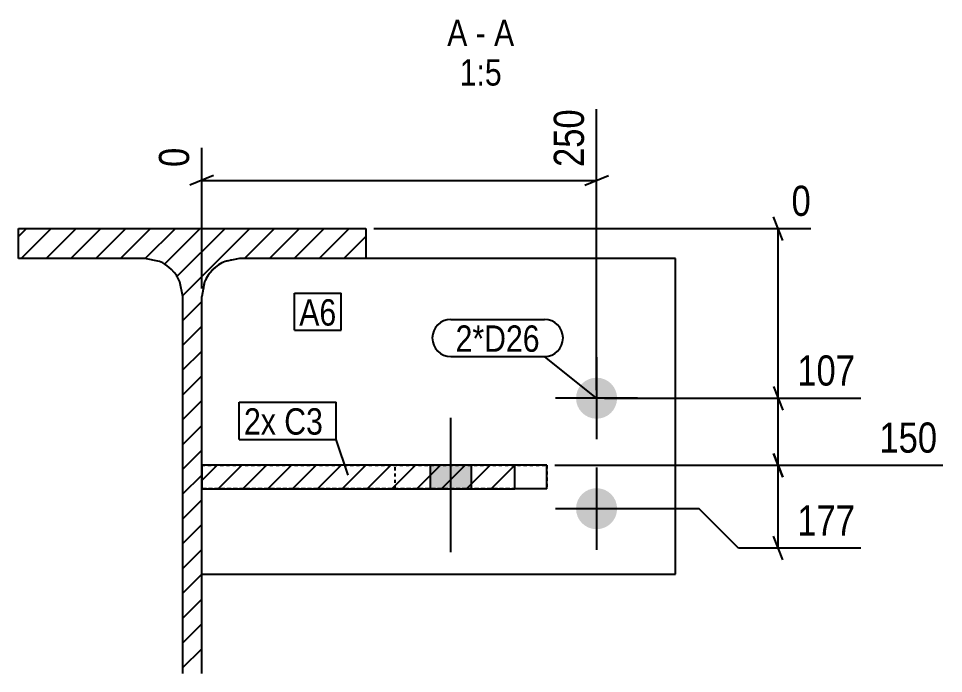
# Model space of a CAD drawing. Header units: millimetres. Extents: x 78 to 81758, y 20 to 5254.
# Drawn here: x 74532 to 75118, y 20 to 435 of the extents above; entities that cross this region are included whole.
import ezdxf

# ---------------------------------------------------------------- set-up
doc = ezdxf.new("R2010")
doc.units = ezdxf.units.MM
doc.linetypes.add('DXK_LINE_DOT2', pattern=[3.9198, 1.9599, -1.9599])
for name, color, linetype in [('MÅLSÆTNING', 7, 'Continuous'), ('STÅL', 7, 'Continuous'), ('TEKST', 7, 'Continuous')]:
    doc.layers.add(name, color=color, linetype=linetype)
doc.styles.add('Arial Narrow', font='ARIALN.TTF', dxfattribs={"height": 0.2})

msp = doc.modelspace()

# ---------------------------------------------------------------- hatches: boundary and pattern name
at = {"layer": 'STÅL', "linetype": 'Continuous'}
h = msp.add_hatch(dxfattribs=at)
h.set_pattern_fill('', scale=3.5, style=0, pattern_type=0)
h.set_pattern_definition([(45, (74648.276, 20), (-7.85772, 7.85772), [])])
h.paths.add_polyline_path([(74636.28, 20), (74648.28, 20), (74648.28, 258.91), (74650.1, 268.09), (74655.31, 275.88), (74663.09, 281.08), (74672.28, 282.91), (74752.28, 282.91), (74752.28, 301.91), (74532.28, 301.91), (74532.28, 282.91), (74612.28, 282.91), (74621.46, 281.08), (74629.25, 275.88), (74634.45, 268.09), (74636.28, 258.91)])
for points in [[(74898.28, 181.41, -1), (74898.28, 207.41, -1)], [(74792.82, 136.91), (74818.82, 136.91), (74818.82, 151.91), (74792.82, 151.91)], [(74898.28, 111.41, -1), (74898.28, 137.41, -1)]]:
    msp.add_hatch(color=96, dxfattribs=at).paths.add_polyline_path(points)
h = msp.add_hatch(dxfattribs=at)
h.set_pattern_fill('', scale=3.5, style=0, pattern_type=0)
h.set_pattern_definition([(45, (74846.551, 151.912), (-7.8577, 7.8577), [])])
h.paths.add_polyline_path([(74846.55, 136.91), (74846.55, 151.91), (74648.28, 151.91), (74648.28, 136.91)])

# ---------------------------------------------------------------- linework, layer by layer
at = {"layer": 'MÅLSÆTNING', "color": 7, "linetype": 'Continuous'}
for p, q in [((74898.28, 199.41), (74898.28, 377.46)), ((74648.28, 263.91), (74648.28, 353.08)), ((74655.78, 335.4), (74640.78, 329.4)), ((74890.78, 329.4), (74905.78, 335.4)), ((74648.28, 332.4), (74898.28, 332.4)), ((75016.23, 294.41), (75010.23, 309.41)), ((74757.28, 301.91), (75033.92, 301.91)), ((75013.23, 194.41), (75013.23, 301.91)), ((75010.23, 201.91), (75016.23, 186.91)), ((75010.23, 201.91), (75016.23, 186.91)), ((74903.28, 194.41), (75065.58, 194.41)), ((74903.28, 194.41), (75065.58, 194.41)), ((75013.23, 151.91), (75013.23, 194.41)), ((75016.23, 144.41), (75010.23, 159.41)), ((75010.23, 159.41), (75016.23, 144.41)), ((74871.84, 151.91), (75117.58, 151.91)), ((74871.84, 151.91), (75117.58, 151.91)), ((75013.23, 99.41), (75013.23, 151.91)), ((74963.23, 124.41), (74903.28, 124.41)), ((74988.23, 99.41), (74963.23, 124.41)), ((75016.23, 91.91), (75010.23, 106.91)), ((75065.58, 99.41), (74988.23, 99.41))]:
    msp.add_line(p, q, dxfattribs=at)
at = {"layer": 'STÅL', "color": 2, "linetype": 'Continuous'}
for p, q in [((74532.28, 282.91), (74532.28, 301.91)), ((74532.28, 301.91), (74752.28, 301.91)), ((74752.28, 301.91), (74752.28, 282.91)), ((74612.28, 282.91), (74532.28, 282.91)), ((74621.46, 281.08), (74612.28, 282.91)), ((74672.28, 282.91), (74663.09, 281.08)), ((74752.28, 282.91), (74672.28, 282.91)), ((74636.28, 258.91), (74634.45, 268.09)), ((74650.1, 268.09), (74648.28, 258.91)), ((74636.28, 20), (74636.28, 258.91)), ((74648.28, 20), (74648.28, 258.91))]:
    msp.add_line(p, q, dxfattribs=at)
at = {"layer": 'STÅL', "color": 30, "linetype": 'DXK_LINE_DOT2'}
for p, q in [((74672.28, 282.91), (74663.09, 281.08)), ((74752.28, 282.91), (74672.28, 282.91)), ((74650.1, 268.09), (74648.28, 258.91)), ((74648.28, 82.91), (74648.28, 258.91)), ((74846.55, 151.91), (74648.28, 151.91)), ((74648.28, 151.91), (74866.84, 151.91)), ((74770.78, 136.91), (74770.78, 151.91)), ((74866.84, 151.91), (74866.84, 136.91)), ((74846.55, 136.91), (74648.28, 136.91)), ((74866.84, 136.91), (74648.28, 136.91)), ((74770.78, 136.91), (74770.78, 136.91))]:
    msp.add_line(p, q, dxfattribs=at)
at = {"layer": 'STÅL', "color": 4, "linetype": 'Continuous'}
for p, q in [((74948.28, 282.91), (74752.28, 282.91)), ((74948.28, 82.91), (74948.28, 282.91)), ((74846.55, 151.91), (74648.28, 151.91)), ((74648.28, 151.91), (74648.28, 136.91)), ((74866.84, 151.91), (74846.55, 151.91)), ((74846.55, 136.91), (74846.55, 151.91)), ((74866.84, 136.91), (74866.84, 151.91)), ((74648.28, 136.91), (74846.55, 136.91)), ((74866.84, 136.91), (74846.55, 136.91)), ((74648.28, 82.91), (74948.28, 82.91))]:
    msp.add_line(p, q, dxfattribs=at)
at = {"layer": 'STÅL', "color": 96, "linetype": 'Continuous'}
for p, q in [((74898.28, 220.41), (74898.28, 168.41)), ((74924.28, 194.41), (74872.28, 194.41)), ((74805.82, 181.91), (74805.82, 96.91)), ((74792.82, 151.91), (74792.82, 136.91)), ((74818.82, 151.91), (74818.82, 136.91)), ((74898.28, 150.41), (74898.28, 98.41)), ((74924.28, 124.41), (74872.28, 124.41))]:
    msp.add_line(p, q, dxfattribs=at)
at = {"layer": 'STÅL', "color": 96, "linetype": 'DXK_LINE_DOT2'}
for p, q in [((74805.82, 181.91), (74805.82, 96.91)), ((74792.82, 151.91), (74792.82, 136.91)), ((74818.82, 151.91), (74818.82, 136.91))]:
    msp.add_line(p, q, dxfattribs=at)
at = {"layer": 'STÅL', "color": 2, "linetype": 'Continuous'}
for centre, start, end in [((74612.28, 258.91), 22.5, 67.5), ((74672.28, 258.91), 112.5, 157.5)]:
    msp.add_arc(centre, 24, start, end, dxfattribs=at)
at = {"layer": 'STÅL', "color": 30, "linetype": 'DXK_LINE_DOT2'}
msp.add_arc((74672.28, 258.91), 24, 112.5, 157.5, dxfattribs=at)
at = {"layer": 'TEKST', "color": 7, "linetype": 'Continuous'}
for p, q in [((74707.03, 260.91), (74736.48, 260.91)), ((74707.03, 237.41), (74707.03, 260.91)), ((74736.48, 237.41), (74736.48, 260.91)), ((74806.02, 244.31), (74865.3, 244.31)), ((74707.03, 237.41), (74736.48, 237.41)), ((74806.02, 220.81), (74865.3, 220.81)), ((74898.28, 194.41), (74865.3, 220.81)), ((74672.04, 191.83), (74733.3, 191.83)), ((74672.04, 168.33), (74672.04, 191.83)), ((74733.3, 168.33), (74733.3, 191.83)), ((74672.04, 168.33), (74733.3, 168.33)), ((74741.04, 145.57), (74733.3, 168.33))]:
    msp.add_line(p, q, dxfattribs=at)
for centre, start, end in [((74806.02, 232.56), 90, 270), ((74865.3, 232.56), 270, 90)]:
    msp.add_arc(centre, 11.75, start, end, dxfattribs=at)

# ---------------------------------------------------------------- wipeouts: each hides what was drawn before it
at = {"color": 0, "linetype": 'Continuous'}
for points, layer in [([(75065.93, 198.41), (75065.93, 226.41), (75021.37, 226.41), (75021.37, 198.41)], 'MÅLSÆTNING'), ([(75117.93, 155.91), (75117.93, 183.91), (75073.37, 183.91), (75073.37, 155.91)], 'MÅLSÆTNING'), ([(75065.93, 103.41), (75065.93, 131.41), (75021.37, 131.41), (75021.37, 103.41)], 'MÅLSÆTNING'), ([(74816.49, 417.46), (74816.49, 434.96), (74803.71, 434.96), (74803.71, 417.46)], 'TEKST'), ([(74828.11, 417.46), (74828.11, 434.96), (74821.74, 434.96), (74821.74, 417.46)], 'TEKST'), ([(74846.15, 417.46), (74846.15, 434.96), (74833.36, 434.96), (74833.36, 417.46)], 'TEKST'), ([(74838.26, 392.46), (74838.26, 409.96), (74811.6, 409.96), (74811.6, 392.46)], 'TEKST')]:
    msp.add_wipeout(points, dxfattribs=at).dxf.layer = layer
at = {"color": 0}
msp.add_wipeout([(74862.3, 223.81), (74862.3, 241.31), (74809.02, 241.31), (74809.02, 223.81)], dxfattribs=at).dxf.layer = 'TEKST'

# ---------------------------------------------------------------- next in the draw order: texts
at = {"layer": 'MÅLSÆTNING', "color": 3, "linetype": 'Continuous', "style": 'Arial Narrow'}
for s, p in [('107', (75025.37, 202.41)), ('150', (75077.37, 159.91)), ('177', (75025.37, 107.41))]:
    msp.add_text(s, height=19.089, dxfattribs=at).set_placement(p)
at = {"layer": 'TEKST', "color": 3, "linetype": 'Continuous', "style": 'Arial Narrow'}
for s, height, p in [('A', 16.7, (74803.71, 417.46)), ('A', 16.7, (74833.36, 417.46)), ('-', 16.7, (74821.74, 417.46)), ('1:5', 16.702, (74811.6, 392.46))]:
    msp.add_text(s, height=height, dxfattribs=at).set_placement(p)

# ---------------------------------------------------------------- next in the draw order: wipeouts: each hides what was drawn before it
at = {"color": 0, "linetype": 'Continuous'}
for points in [[(74894.28, 381.46), (74866.28, 381.46), (74866.28, 336.9), (74894.28, 336.9)], [(74644.28, 357.08), (74616.28, 357.08), (74616.28, 336.9), (74644.28, 336.9)], [(75037.92, 305.91), (75037.92, 333.91), (75017.73, 333.91), (75017.73, 305.91)]]:
    msp.add_wipeout(points, dxfattribs=at).dxf.layer = 'MÅLSÆTNING'
at = {"color": 0}
for points in [[(74733.48, 240.41), (74733.48, 257.91), (74710.03, 257.91), (74710.03, 240.41)], [(74862.3, 223.81), (74862.3, 241.31), (74809.02, 241.31), (74809.02, 223.81)], [(74695.29, 171.33), (74695.29, 188.83), (74675.04, 188.83), (74675.04, 171.33)], [(74725.05, 171.33), (74725.05, 188.83), (74700.54, 188.83), (74700.54, 171.33)]]:
    msp.add_wipeout(points, dxfattribs=at).dxf.layer = 'TEKST'

# ---------------------------------------------------------------- next in the draw order: texts
at = {"layer": 'MÅLSÆTNING', "color": 3, "linetype": 'Continuous', "style": 'Arial Narrow'}
for s, height, p in [('250', 19.089, (74890.28, 340.9)), ('0', 19.09, (74640.28, 340.9))]:
    msp.add_text(s, height=height, rotation=90.00021, dxfattribs=at).set_placement(p)
msp.add_text('0', height=19.09, dxfattribs=at).set_placement((75021.73, 309.91))
at = {"layer": 'TEKST', "color": 3, "style": 'Arial Narrow'}
msp.add_text('2*D26', height=16.702, dxfattribs=at).set_placement((74809.02, 223.81))

# ---------------------------------------------------------------- next in the draw order: wipeouts: each hides what was drawn before it
at = {"color": 0}
for points in [[(74733.48, 240.41), (74733.48, 257.91), (74710.03, 257.91), (74710.03, 240.41)], [(74695.29, 171.33), (74695.29, 188.83), (74675.04, 188.83), (74675.04, 171.33)], [(74725.05, 171.33), (74725.05, 188.83), (74700.54, 188.83), (74700.54, 171.33)]]:
    msp.add_wipeout(points, dxfattribs=at).dxf.layer = 'TEKST'

# ---------------------------------------------------------------- next in the draw order: texts
at = {"layer": 'TEKST', "color": 3, "style": 'Arial Narrow'}
for s, p in [('A6', (74710.03, 240.41)), ('2x', (74675.04, 171.33)), ('C3', (74700.54, 171.33))]:
    msp.add_text(s, height=16.702, dxfattribs=at).set_placement(p)

doc.saveas('drawing.dxf')
